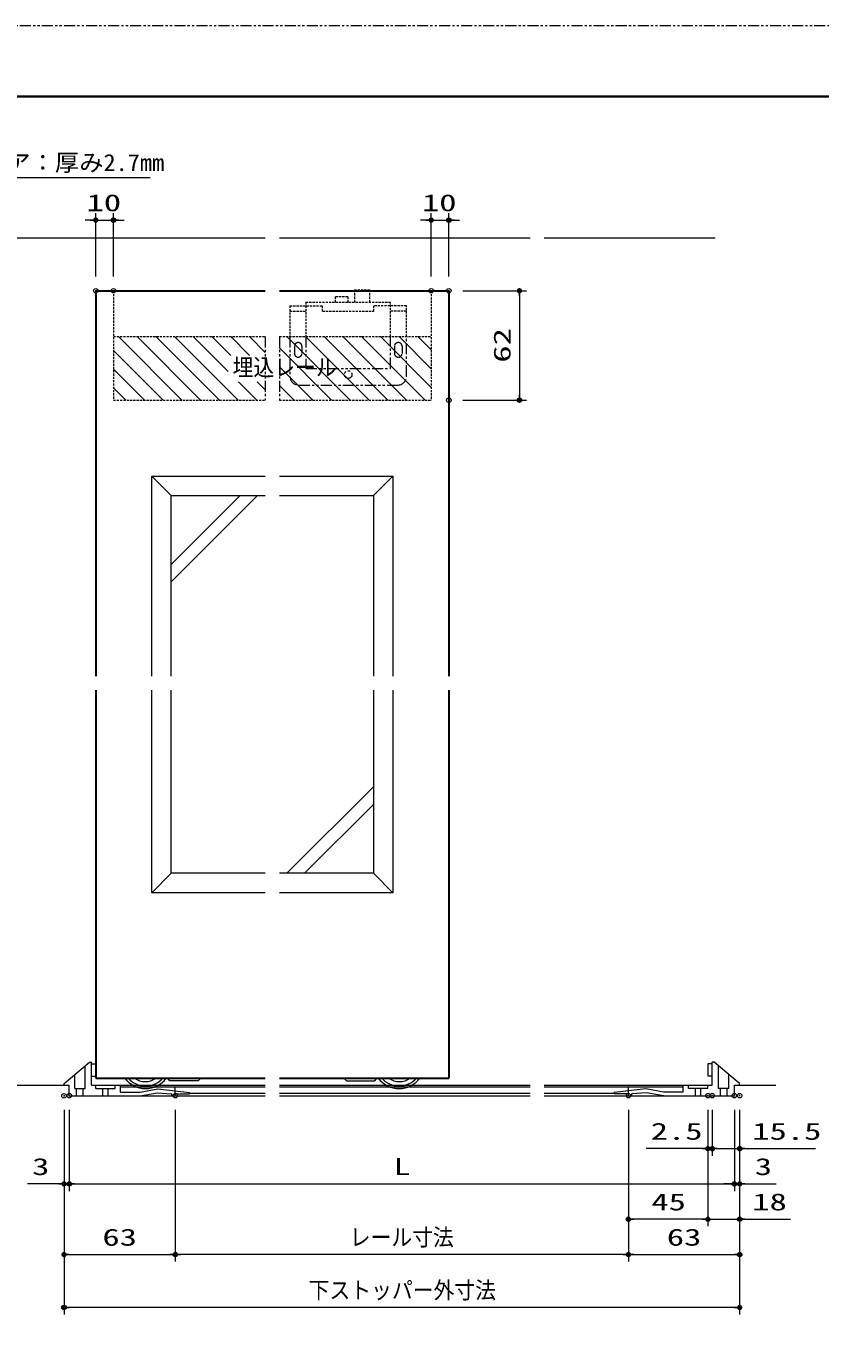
# Model space of a CAD drawing. Units: millimetres, scale not verified. Extents: x -1306 to 1306, y -607 to 607.
# Drawn here: x -691 to -241, y -141 to 594 of the extents above; entities that cross this region are included whole.
import ezdxf
from ezdxf.enums import TextEntityAlignment as Align

# ---------------------------------------------------------------- set-up
doc = ezdxf.new("R2010")
doc.units = ezdxf.units.MM
doc.header["$LTSCALE"] = 5
doc.header["$PDMODE"] = 32
doc.header["$PDSIZE"] = 2.5
doc.linetypes.add('USER1', pattern=[2.5, 1.25, -0.25, 0.25, -0.25, 0.25, -0.25])
doc.linetypes.add('USER2', pattern=[0.375, 0.25, -0.125])
for name, color, linetype, lineweight in [('0-1_線(黄)', 2, 'Continuous', 15), ('0-3_陰線', 1, 'USER1', 9), ('0-A_点線(青)', 4, 'USER2', 9), ('0-B_点線(水)', 4, 'USER2', 9), ('0-D_線(白)', 7, 'Continuous', 30), ('1-0_線(水)', 4, 'Continuous', 9), ('1-1_寸法線', 3, 'Continuous', 13), ('1-2_ハッチング', 6, 'Continuous', 9), ('1-4_DEFPOINTS', 7, 'Continuous', 5), ('1-5_0', 3, 'Continuous', 25), ('1-8_図面枠', 7, 'Continuous', 35)]:
    doc.layers.add(name, color=color, linetype=linetype, lineweight=lineweight)
doc.styles.add('ＭＳ ゴシック', font='')
doc.styles.get('ＭＳ ゴシック').set_extended_font_data('MS Gothic')

# ---------------------------------------------------------------- blocks, each defined once
blk = doc.blocks.new('_DOT')
at = {"layer": '1-5_0'}
blk.add_line((-2.5, 0), (-5, 0), dxfattribs=at)
for points in [[(0, 0), (-2.5, 0), (-2.48, 0.313)], [(0, 0), (-2.48, -0.313), (-2.5, 0)], [(0, 0), (-2.48, 0.313), (-2.421, 0.622)], [(0, 0), (-2.421, -0.622), (-2.48, -0.313)], [(0, 0), (-2.421, 0.622), (-2.324, 0.92)], [(0, 0), (-2.324, -0.92), (-2.421, -0.622)], [(0, 0), (-2.324, 0.92), (-2.191, 1.204)], [(0, 0), (-2.191, -1.204), (-2.324, -0.92)], [(0, 0), (-2.191, 1.204), (-2.023, 1.469)], [(0, 0), (-2.023, -1.469), (-2.191, -1.204)], [(0, 0), (-2.023, 1.469), (-1.822, 1.711)], [(0, 0), (-1.822, -1.711), (-2.023, -1.469)], [(0, 0), (-1.822, 1.711), (-1.594, 1.926)], [(0, 0), (-1.594, -1.926), (-1.822, -1.711)], [(0, 0), (-1.594, 1.926), (-1.34, 2.111)], [(0, 0), (-1.34, -2.111), (-1.594, -1.926)], [(0, 0), (-1.34, 2.111), (-1.064, 2.262)], [(0, 0), (-1.064, -2.262), (-1.34, -2.111)], [(0, 0), (-1.064, 2.262), (-0.773, 2.378)], [(0, 0), (-0.773, -2.378), (-1.064, -2.262)], [(0, 0), (-0.773, 2.378), (-0.468, 2.456)], [(0, 0), (-0.468, -2.456), (-0.773, -2.378)], [(0, 0), (-0.468, 2.456), (-0.157, 2.495)], [(0, 0), (-0.157, -2.495), (-0.468, -2.456)], [(0, 0), (-0.157, 2.495), (0.157, 2.495)], [(0, 0), (0.157, -2.495), (-0.157, -2.495)], [(0, 0), (0.157, 2.495), (0.468, 2.456)], [(0, 0), (0.468, 2.456), (0.773, 2.378)], [(0, 0), (0.773, 2.378), (1.064, 2.262)], [(0, 0), (1.064, 2.262), (1.34, 2.111)], [(0, 0), (1.34, 2.111), (1.594, 1.926)], [(0, 0), (1.594, 1.926), (1.822, 1.711)], [(0, 0), (1.822, 1.711), (2.023, 1.469)], [(0, 0), (2.023, 1.469), (2.191, 1.204)], [(0, 0), (2.191, 1.204), (2.324, 0.92)], [(0, 0), (2.324, 0.92), (2.421, 0.622)], [(0, 0), (2.421, 0.622), (2.48, 0.313)], [(0, 0), (2.48, 0.313), (2.5, 0)], [(0, 0), (0.468, -2.456), (0.157, -2.495)], [(0, 0), (0.773, -2.378), (0.468, -2.456)], [(0, 0), (1.064, -2.262), (0.773, -2.378)], [(0, 0), (1.34, -2.111), (1.064, -2.262)], [(0, 0), (1.594, -1.926), (1.34, -2.111)], [(0, 0), (1.822, -1.711), (1.594, -1.926)], [(0, 0), (2.023, -1.469), (1.822, -1.711)], [(0, 0), (2.191, -1.204), (2.023, -1.469)], [(0, 0), (2.324, -0.92), (2.191, -1.204)], [(0, 0), (2.421, -0.622), (2.324, -0.92)], [(0, 0), (2.48, -0.313), (2.421, -0.622)], [(0, 0), (2.5, 0), (2.48, -0.313)]]:
    blk.add_solid(points, dxfattribs=at)

msp = doc.modelspace()

# ---------------------------------------------------------------- linework, layer by layer
at = {"layer": '0-1_線(黄)'}
for p, q in [((-1235.181, 474.007), (-555.218, 474.007)), ((-547.218, 474.007), (-405.218, 474.007)), ((-397.218, 474.007), (-300.409, 474.007)), ((-749.267, -5.993), (-669.217, -5.993)), ((-286.469, -5.993), (-265.941, -5.993))]:
    msp.add_line(p, q, dxfattribs=at)
at = {"layer": '0-3_陰線', "color": 4}
msp.add_line((387.036, 594), (-1292.964, 594), dxfattribs=at)
at = {"layer": '0-3_陰線'}
for p, q in [((-555.218, 418.007), (-555.218, 382.007)), ((-547.218, 418.007), (-547.218, 382.007)), ((-541.219, 418.007), (-541.219, 395.507)), ((-538.719, 412.507), (-538.719, 408.507)), ((-534.419, 412.507), (-534.419, 408.507)), ((-482.019, 412.507), (-482.019, 408.507)), ((-477.719, 412.507), (-477.719, 408.507)), ((-475.219, 395.507), (-475.219, 418.007)), ((-536.219, 390.507), (-480.219, 390.507))]:
    msp.add_line(p, q, dxfattribs=at)
msp.add_lwpolyline([(-532.219, 418.007), (-532.219, 400.007), (-484.219, 400.007), (-484.219, 418.007)], dxfattribs=at)
msp.add_circle((-508.219, 396.507), 2.15, dxfattribs=at)
for centre, radius, start, end in [((-536.569, 412.507), 2.15, 0, 180), ((-479.869, 412.507), 2.15, 0, 180), ((-536.569, 408.507), 2.15, 180, 0), ((-479.869, 408.507), 2.15, 180, 0), ((-536.219, 395.507), 5, 180, 270), ((-480.219, 395.507), 5, 270, 0)]:
    msp.add_arc(centre, radius, start, end, dxfattribs=at)
at = {"layer": '0-A_点線(青)'}
for p, q in [((-593.217, -3.493), (-592.217, -2.493)), ((-592.217, -1.993), (-592.217, -2.493)), ((-510.219, -1.993), (-510.219, -2.493)), ((-509.219, -3.493), (-510.219, -2.493))]:
    msp.add_line(p, q, dxfattribs=at)
for points in [[(-608.933, -3.493), (-609.217, -3.493), (-610.717, -1.993)], [(-493.503, -3.493), (-493.219, -3.493), (-491.719, -1.993)]]:
    msp.add_lwpolyline(points, dxfattribs=at)
at = {"layer": '0-B_点線(水)'}
for p, q in [((-641.217, 444.007), (-641.217, 382.007)), ((-504.719, 444.507), (-504.719, 437.507)), ((-461.219, 444.007), (-461.219, 382.007)), ((-541.219, 435.507), (-522.719, 435.507)), ((-541.219, 435.507), (-541.219, 418.007)), ((-532.219, 437.507), (-484.219, 437.507)), ((-532.219, 437.507), (-532.219, 418.007)), ((-522.719, 432.507), (-522.719, 435.507)), ((-508.519, 440.507), (-508.519, 437.507)), ((-475.219, 435.507), (-493.719, 435.507)), ((-493.719, 432.507), (-493.719, 435.507)), ((-484.219, 418.007), (-484.219, 437.507)), ((-475.219, 418.007), (-475.219, 435.507)), ((-541.219, 432.507), (-532.219, 432.507)), ((-522.719, 432.507), (-493.719, 432.507)), ((-475.219, 432.507), (-484.219, 432.507)), ((-641.217, 418.007), (-555.218, 418.007)), ((-547.218, 418.007), (-461.219, 418.007)), ((-641.217, 382.007), (-555.218, 382.007)), ((-547.218, 382.007), (-461.219, 382.007))]:
    msp.add_line(p, q, dxfattribs=at)
for points in [[(-504.719, 444.507), (-496.219, 444.507), (-496.219, 437.507)], [(-508.519, 440.507), (-515.519, 440.507), (-515.519, 437.507)]]:
    msp.add_lwpolyline(points, dxfattribs=at)
at = {"layer": '0-D_線(白)'}
for p, q in [((-651.217, 444.007), (-651.217, 357.149)), ((-651.217, 444.007), (-555.218, 444.007)), ((-651.217, 444.007), (-651.217, 225.692)), ((-547.218, 444.007), (-451.219, 444.007)), ((-451.219, 444.007), (-451.219, 225.692)), ((-651.217, 349.149), (-651.217, 225.692)), ((-651.217, 217.692), (-651.217, 66.19)), ((-651.217, 217.692), (-651.217, -1.993)), ((-451.219, 217.692), (-451.219, -1.993)), ((-651.217, 58.19), (-651.217, -1.993)), ((-651.217, -1.993), (-555.218, -1.993)), ((-547.218, -1.993), (-451.219, -1.993))]:
    msp.add_line(p, q, dxfattribs=at)
at = {"layer": '1-0_線(水)'}
for p, q in [((-569.517, 328.008), (-608.517, 289.008)), ((-559.517, 328.008), (-608.517, 279.008)), ((-493.919, 163.007), (-542.919, 114.007)), ((-493.919, 153.007), (-532.919, 114.007)), ((-663.117, -7.993), (-663.117, 0.055)), ((-657.317, -7.993), (-657.317, 4.855)), ((-653.717, -5.993), (-653.717, 7.007)), ((-653.717, 6.007), (-651.217, 6.007)), ((-651.217, -0.993), (-651.217, 6.007)), ((-301.969, 6.007), (-304.469, 6.007)), ((-304.469, 6.007), (-304.469, -0.993)), ((-301.969, -5.993), (-301.969, 7.007)), ((-298.369, -7.993), (-298.369, 4.855)), ((-292.569, -7.993), (-292.569, 0.055)), ((-669.217, -5.993), (-669.217, -4.993)), ((-669.217, -5.993), (-666.217, -5.993)), ((-666.217, -11.993), (-666.217, -5.993)), ((-666.217, -11.993), (-666.217, -5.993)), ((-653.717, -0.993), (-651.217, -0.993)), ((-653.717, -5.993), (-555.218, -5.993)), ((-651.217, -7.993), (-651.217, -5.993)), ((-640.217, -7.993), (-640.217, -5.993)), ((-637.217, -9.993), (-637.217, -5.993)), ((-637.217, -6.993), (-555.218, -6.993)), ((-593.217, -3.493), (-608.933, -3.493)), ((-606.217, -11.993), (-606.217, -6.993)), ((-547.218, -5.993), (-405.218, -5.993)), ((-547.218, -6.993), (-405.218, -6.993)), ((-509.219, -3.493), (-493.503, -3.493)), ((-397.218, -5.993), (-301.969, -5.993)), ((-397.218, -6.993), (-318.469, -6.993)), ((-349.469, -11.993), (-349.469, -6.993)), ((-318.469, -9.993), (-318.469, -5.993)), ((-315.469, -7.993), (-315.469, -5.993)), ((-301.969, -0.993), (-304.469, -0.993)), ((-304.469, -7.993), (-304.469, -5.993)), ((-289.469, -5.993), (-286.469, -5.993)), ((-289.469, -11.993), (-289.469, -5.993)), ((-286.469, -5.993), (-286.469, -4.993)), ((-666.217, -11.993), (-555.218, -11.993)), ((-663.117, -7.993), (-657.317, -7.993)), ((-662.117, -11.993), (-662.117, -7.993)), ((-658.317, -11.993), (-658.317, -7.993)), ((-651.217, -7.993), (-640.217, -7.993)), ((-647.217, -11.993), (-647.217, -7.993)), ((-644.217, -11.993), (-644.217, -7.993)), ((-637.217, -9.993), (-626.086, -9.993)), ((-626.086, -9.993), (-616.136, -8.197)), ((-626.086, -11.993), (-616.5, -10.395)), ((-616.5, -10.395), (-608.217, -10.993)), ((-616.136, -8.197), (-598.217, -10.177)), ((-608.217, -11.993), (-608.217, -10.993)), ((-598.217, -10.493), (-555.218, -10.493)), ((-547.218, -10.493), (-405.218, -10.493)), ((-547.218, -11.993), (-405.218, -11.993)), ((-397.218, -10.493), (-357.469, -10.493)), ((-397.218, -11.993), (-289.469, -11.993)), ((-339.55, -8.197), (-357.469, -10.177)), ((-339.187, -10.395), (-347.469, -10.993)), ((-347.469, -11.993), (-347.469, -10.993)), ((-329.6, -9.993), (-339.55, -8.197)), ((-329.6, -11.993), (-339.187, -10.395)), ((-318.469, -9.993), (-329.6, -9.993)), ((-304.469, -7.993), (-315.469, -7.993)), ((-311.469, -11.993), (-311.469, -7.993)), ((-308.469, -11.993), (-308.469, -7.993)), ((-292.569, -7.993), (-298.369, -7.993)), ((-297.369, -11.993), (-297.369, -7.993)), ((-293.569, -11.993), (-293.569, -7.993))]:
    msp.add_line(p, q, dxfattribs=at)
for points in [[(-669.217, -4.993), (-654.717, 7.007), (-653.717, 7.007)], [(-286.469, -4.993), (-300.969, 7.007), (-301.969, 7.007)], [(-606.217, -10.993), (-598.217, -11.029), (-598.217, -10.177)], [(-349.469, -10.993), (-357.469, -11.029), (-357.469, -10.177)]]:
    msp.add_lwpolyline(points, dxfattribs=at)
for centre, radius, start, end in [((-623.017, 6.507), 14.5, 215.8883, 270), ((-623.017, 6.507), 13, 220.83222, 319.16778), ((-623.217, 6.507), 10.5, 234.04943, 305.95057), ((-623.017, 6.507), 14.5, 270, 324.1117), ((-479.419, 6.507), 14.5, 215.8883, 270), ((-479.419, 6.507), 13, 220.83222, 319.16778), ((-479.219, 6.507), 10.5, 234.04943, 305.95057), ((-479.419, 6.507), 14.5, 270, 324.1117)]:
    msp.add_arc(centre, radius, start, end, dxfattribs=at)
at = {"layer": '1-1_寸法線'}
for p, q in [((-651.217, 452.007), (-651.217, 488.007)), ((-641.217, 452.007), (-641.217, 488.007)), ((-461.219, 452.007), (-461.219, 488.007)), ((-451.219, 452.007), (-451.219, 488.007)), ((-654.217, 484.007), (-657.217, 484.007)), ((-651.217, 484.007), (-641.217, 484.007)), ((-638.217, 484.007), (-635.217, 484.007)), ((-464.219, 484.007), (-467.219, 484.007)), ((-461.219, 484.007), (-451.219, 484.007)), ((-448.219, 484.007), (-445.219, 484.007)), ((-443.219, 444.007), (-407.219, 444.007)), ((-411.219, 441.007), (-411.219, 385.007)), ((-443.219, 382.007), (-407.219, 382.007)), ((-608.517, 328.008), (-619.517, 339.008)), ((-619.517, 339.008), (-555.218, 339.008)), ((-619.517, 225.692), (-619.517, 339.008)), ((-547.218, 339.008), (-482.919, 339.008)), ((-493.919, 328.008), (-482.919, 339.008)), ((-482.919, 339.008), (-482.919, 225.692)), ((-608.517, 328.008), (-555.218, 328.008)), ((-608.517, 225.692), (-608.517, 328.008)), ((-547.218, 328.008), (-493.919, 328.008)), ((-493.919, 328.008), (-493.919, 225.692)), ((-619.517, 103.007), (-619.517, 217.692)), ((-608.517, 114.007), (-608.517, 217.692)), ((-493.919, 217.692), (-493.919, 114.007)), ((-482.919, 217.692), (-482.919, 103.007)), ((-608.517, 114.007), (-619.517, 103.007)), ((-555.218, 114.007), (-608.517, 114.007)), ((-493.919, 114.007), (-547.218, 114.007)), ((-493.919, 114.007), (-482.919, 103.007)), ((-555.218, 103.007), (-619.517, 103.007)), ((-482.919, 103.007), (-547.218, 103.007)), ((-669.217, -20.056), (-669.217, -65.993)), ((-669.217, -20.056), (-669.217, -105.993)), ((-669.217, -20.056), (-669.217, -135.993)), ((-666.217, -19.993), (-666.217, -65.993)), ((-666.217, -19.993), (-666.217, -65.993)), ((-606.217, -19.993), (-606.217, -105.993)), ((-606.217, -19.993), (-606.217, -105.993)), ((-349.469, -19.993), (-349.469, -105.993)), ((-349.469, -19.993), (-349.469, -85.993)), ((-349.469, -19.993), (-349.469, -105.993)), ((-304.469, -19.993), (-304.469, -45.993)), ((-304.469, -19.993), (-304.469, -85.993)), ((-304.469, -19.993), (-304.469, -85.993)), ((-301.969, -19.993), (-301.969, -45.993)), ((-301.969, -19.993), (-301.969, -45.993)), ((-289.469, -19.993), (-289.469, -65.993)), ((-289.469, -19.993), (-289.469, -65.993)), ((-286.469, -19.961), (-286.469, -65.993)), ((-286.469, -19.961), (-286.469, -135.993)), ((-286.469, -19.961), (-286.469, -45.993)), ((-286.469, -19.961), (-286.469, -85.993)), ((-286.469, -19.961), (-286.469, -105.993)), ((-307.469, -41.993), (-339.422, -41.993)), ((-304.969, -41.993), (-307.969, -41.993)), ((-301.969, -41.993), (-304.469, -41.993)), ((-301.969, -41.993), (-286.469, -41.993)), ((-298.969, -41.993), (-295.969, -41.993)), ((-283.469, -41.993), (-243.422, -41.993)), ((-672.217, -61.993), (-689.884, -61.993)), ((-666.217, -61.993), (-669.217, -61.993)), ((-663.217, -61.993), (-292.469, -61.993)), ((-663.217, -61.993), (-660.217, -61.993)), ((-292.469, -61.993), (-295.469, -61.993)), ((-289.469, -61.993), (-286.469, -61.993)), ((-283.469, -61.993), (-265.803, -61.993)), ((-307.469, -81.993), (-346.469, -81.993)), ((-307.469, -81.993), (-310.469, -81.993)), ((-304.469, -81.993), (-286.469, -81.993)), ((-283.469, -81.993), (-257.707, -81.993)), ((-666.217, -101.993), (-609.217, -101.993)), ((-352.469, -101.993), (-603.217, -101.993)), ((-346.469, -101.993), (-289.469, -101.993)), ((-289.469, -131.993), (-666.217, -131.993))]:
    msp.add_line(p, q, dxfattribs=at)
msp.add_lwpolyline([(-620.455, 507.981), (-771.869, 507.981), (-784.083, 446.016)], dxfattribs=at)
at = {"layer": '1-2_ハッチング'}
for p, q in [((-602.423, 382.007), (-638.423, 418.007)), ((-591.817, 382.007), (-627.817, 418.007)), ((-581.21, 382.007), (-617.21, 418.007)), ((-570.603, 382.007), (-606.603, 418.007)), ((-576.221, 398.231), (-595.997, 418.007)), ((-574.706, 407.323), (-585.39, 418.007)), ((-564.099, 407.323), (-574.784, 418.007)), ((-555.218, 409.048), (-564.177, 418.007)), ((-517.648, 382.007), (-547.218, 411.577)), ((-507.041, 382.007), (-543.041, 418.007)), ((-496.434, 382.007), (-532.434, 418.007)), ((-485.828, 382.007), (-521.828, 418.007)), ((-475.221, 382.007), (-511.221, 418.007)), ((-464.615, 382.007), (-500.615, 418.007)), ((-461.219, 389.218), (-490.008, 418.007)), ((-461.219, 399.825), (-479.401, 418.007)), ((-461.219, 410.431), (-468.795, 418.007)), ((-613.03, 382.007), (-641.217, 410.194)), ((-623.636, 382.007), (-641.217, 399.587)), ((-528.254, 382.007), (-547.218, 400.971)), ((-559.997, 382.007), (-570.313, 392.323)), ((-555.218, 387.835), (-559.706, 392.323)), ((-538.861, 382.007), (-547.218, 390.364)), ((-634.243, 382.007), (-641.217, 388.981))]:
    msp.add_line(p, q, dxfattribs=at)
at = {"layer": '1-4_DEFPOINTS'}
for p in [(-641.217, 484.007), (-451.219, 484.007), (-651.217, 444.007), (-641.217, 444.007), (-461.219, 444.007), (-451.219, 444.007), (-451.219, 444.007), (-451.219, 382.007), (-411.219, 382.007), (-669.217, -12.056), (-669.217, -12.056), (-666.217, -11.993), (-666.217, -11.993), (-606.217, -11.993), (-606.217, -11.993), (-349.469, -11.993), (-304.469, -11.993), (-301.969, -11.993), (-289.469, -11.993), (-286.469, -11.961), (-301.969, -41.993), (-286.469, -41.993), (-666.217, -61.993), (-289.469, -61.993), (-349.469, -81.993), (-286.469, -81.993), (-606.217, -101.993), (-606.217, -101.993), (-286.469, -101.993), (-669.217, -131.993)]:
    msp.add_point(p, dxfattribs=at)
at = {"layer": '1-8_図面枠'}
msp.add_lwpolyline([(-1252.964, -554), (347.036, -554), (347.036, 554), (-1252.964, 554)], close=True, dxfattribs=at)

# ---------------------------------------------------------------- block references
at = {"layer": '1-1_寸法線', "xscale": 0.6, "yscale": 0.6}
for p in [(-651.217, 484.007), (-461.219, 484.007), (-304.469, -41.993), (-301.969, -41.993), (-669.217, -61.993), (-289.469, -61.993), (-289.469, -61.993), (-304.469, -81.993), (-304.469, -81.993), (-606.217, -101.993), (-349.469, -101.993), (-286.469, -101.993), (-286.469, -131.993)]:
    msp.add_blockref('_DOT', p, dxfattribs=at)
for p, rotation in [((-641.217, 484.007), 180), ((-451.219, 484.007), 180), ((-411.219, 444.007), 90), ((-411.219, 382.007), 270), ((-301.969, -41.993), 180), ((-286.469, -41.993), 180), ((-666.217, -61.993), 180), ((-666.217, -61.993), 180), ((-286.469, -61.993), 180), ((-349.469, -81.993), 180), ((-286.469, -81.993), 180), ((-669.217, -101.993), 180), ((-606.217, -101.993), 180), ((-349.469, -101.993), 180), ((-669.217, -131.993), 180)]:
    msp.add_blockref('_DOT', p, dxfattribs=dict(at, rotation=rotation))

# ---------------------------------------------------------------- texts
at = {"layer": '1-1_寸法線', "style": 'ＭＳ ゴシック'}
for s, height, width, p in [('下地ベニア：厚み2.7mm', 9.621, 1.05, (-757.069, 508.931)), ('10', 9.604, 1.5, (-656.455, 486.156)), ('10', 9.604, 1.5, (-466.457, 486.156)), ('埋込レール', 9.604, 0.9, (-573.721, 392.972)), ('2.5', 9.604, 1.5, (-336.85, -39.844)), ('15.5', 9.604, 1.5, (-279.327, -39.844)), ('3', 9.604, 1.5, (-687.312, -59.844)), ('L', 9.604, 1.5, (-482.605, -59.844)), ('3', 9.604, 1.5, (-277.898, -59.844)), ('45', 9.604, 1.5, (-336.493, -79.844)), ('18', 9.604, 1.5, (-279.327, -79.844)), ('63', 9.604, 1.5, (-647.479, -99.844)), ('レール寸法', 9.604, 0.9, (-507.366, -99.844)), ('63', 9.604, 1.5, (-327.731, -99.844)), ('下ストッパー外寸法', 9.604, 0.9, (-530.616, -129.844))]:
    msp.add_text(s, height=height, dxfattribs=dict(at, width=width)).set_placement(p, align=Align.BOTTOM_LEFT)
at = {"layer": '1-1_寸法線', "style": 'ＭＳ ゴシック', "width": 1.5}
msp.add_text('62', height=9.604, rotation=90, dxfattribs=at).set_placement((-413.369, 403.245), align=Align.BOTTOM_LEFT)

doc.saveas('drawing.dxf')
